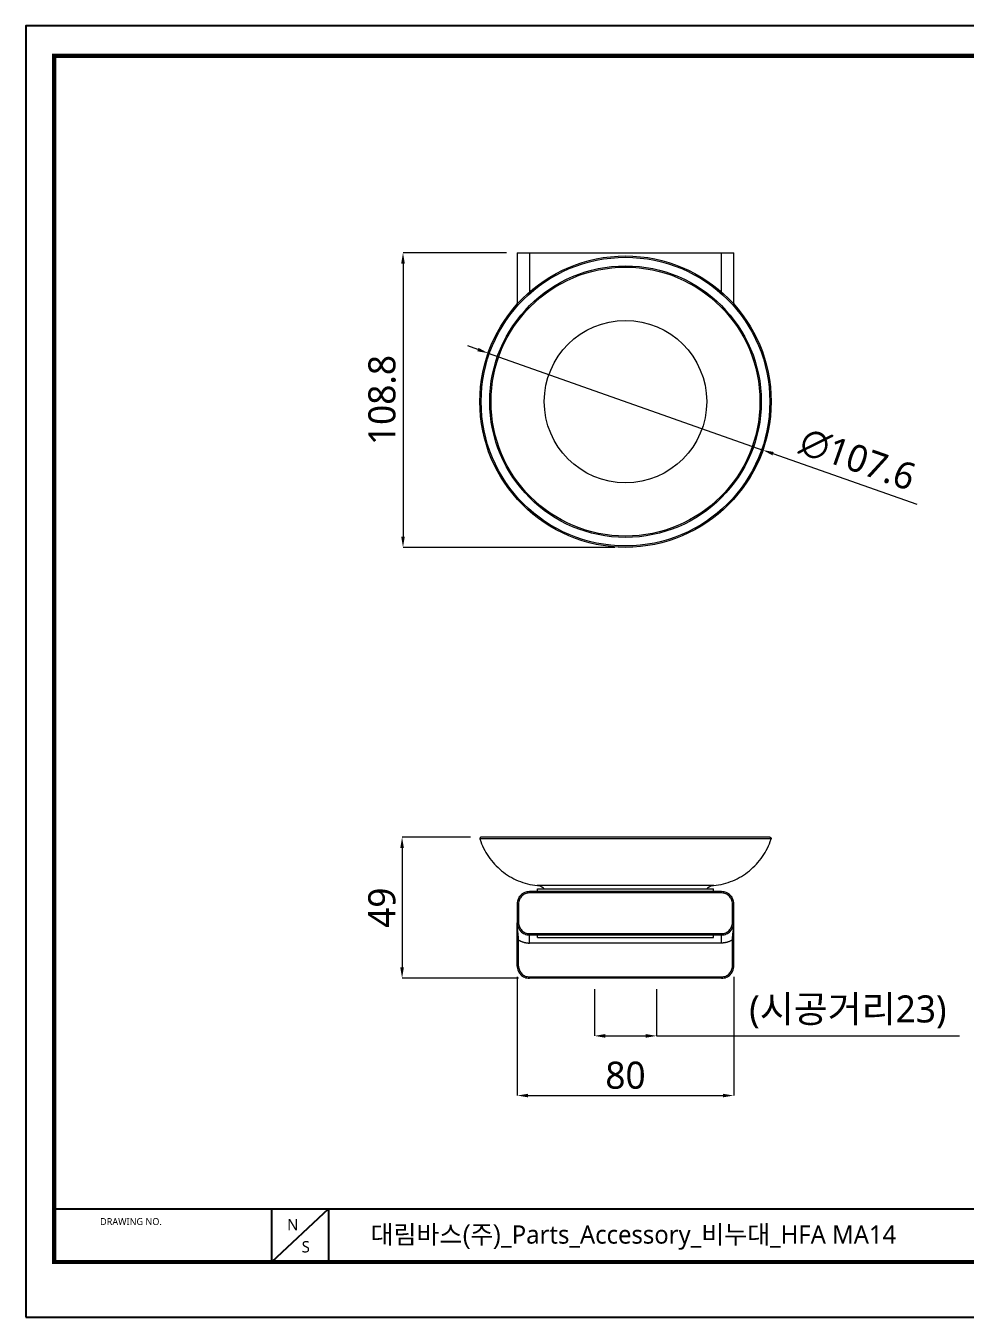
# Model space of a CAD drawing. Extents: x 16296680691 to 16296681342, y -37409617314 to -37409616837.
# Drawn here: x 16296680690.9 to 16296681037.9, y -37409617314.5 to -37409616837.5 of the extents above; entities that cross this region are included whole.
import ezdxf

# ---------------------------------------------------------------- set-up
doc = ezdxf.new("R2010")
doc.units = 0
doc.header["$LTSCALE"] = 10
doc.header["$MEASUREMENT"] = 0
doc.header["$PDMODE"] = 3
doc.header["$PDSIZE"] = -10
doc.layers.get('0').update_dxf_attribs({"linetype": 'CONTINUOUS'})
doc.layers.get('DEFPOINTS').update_dxf_attribs({"linetype": 'CONTINUOUS'})
doc.layers.add('02___PRT_ALL_AXES', color=7, linetype='CONTINUOUS')
doc.styles.add('Daelim Dimension', font='NanumGothic.ttf')
doc.dimstyles.new('DEFAULT', dxfattribs={"dimscale": 2, "dimtxt": 2, "dimasz": 2, "dimexe": 0, "dimexo": 2, "dimgap": 1, "dimtad": 1, "dimdec": 1, "dimzin": 9, "dimdsep": 46, "dimtxsty": 'Daelim Dimension', "dimcen": 0.5, "dimclrd": 252, "dimclre": 252, "dimclrt": 3, "dimadec": 1, "dimazin": 0, "dimtfac": 1, "dimtdec": 1, "dimtix": 1, "dimtmove": 0, "dimatfit": 3, "dimfxl": 0, "dimtolj": 1, "dimtzin": 1, "dimlwd": 9, "dimlwe": 9, "dimarcsym": 0})

# ---------------------------------------------------------------- blocks, each defined once
blk = doc.blocks.new('*D0')
at = {"color": 5, "lineweight": 9}
for p, q in [((16296680868.45334, -37409616921.30482), (16296680830.25338, -37409616921.30482)), ((16296680830.25338, -37409616925.30482), (16296680830.25338, -37409617026.12857)), ((16296680908.45329, -37409617030.12857), (16296680830.25338, -37409617030.12857))]:
    blk.add_line(p, q, dxfattribs=at)
at = {"color": 5}
for points in [[(16296680829.58671, -37409616925.30482), (16296680830.92004, -37409616925.30482), (16296680830.25338, -37409616921.30482)], [(16296680829.58671, -37409617026.12857), (16296680830.92004, -37409617026.12857), (16296680830.25338, -37409617030.12857)]]:
    blk.add_solid(points, dxfattribs=at)
at = {"layer": 'DEFPOINTS', "color": 0}
for p in [(16296680872.45334, -37409616921.30482), (16296680830.25338, -37409617030.12857), (16296680912.45329, -37409617030.12857)]:
    blk.add_point(p, dxfattribs=at)
at = {"color": 7, "insert": (16296680822.55236, -37409616975.71669), "char_height": 10, "attachment_point": 5, "rotation": 90, "style": 'Daelim Dimension'}
blk.add_mtext('\\A1;108.8', dxfattribs=at)
blk = doc.blocks.new('*D1')
at = {"color": 5, "lineweight": 9}
for p, q in [((16296680855.12959, -37409617137.19572), (16296680829.91459, -37409617137.19572)), ((16296680829.91459, -37409617141.19572), (16296680829.91459, -37409617185.29314)), ((16296680872.95327, -37409617189.29314), (16296680829.91459, -37409617189.29314))]:
    blk.add_line(p, q, dxfattribs=at)
at = {"color": 5}
for points in [[(16296680829.24792, -37409617141.19572), (16296680830.58125, -37409617141.19572), (16296680829.91459, -37409617137.19572)], [(16296680829.24792, -37409617185.29314), (16296680830.58125, -37409617185.29314), (16296680829.91459, -37409617189.29314)]]:
    blk.add_solid(points, dxfattribs=at)
at = {"layer": 'DEFPOINTS', "color": 0}
for p in [(16296680859.12959, -37409617137.19572), (16296680829.91459, -37409617189.29314), (16296680876.95327, -37409617189.29314)]:
    blk.add_point(p, dxfattribs=at)
at = {"color": 7, "insert": (16296680822.47108, -37409617163.24442), "char_height": 10, "attachment_point": 5, "rotation": 90, "style": 'Daelim Dimension'}
blk.add_mtext('\\A1;49', dxfattribs=at)
blk = doc.blocks.new('*D4')
at = {"color": 5, "lineweight": 9}
for p, q in [((16296680872.45, -37409617188.79), (16296680872.45, -37409617232.63)), ((16296680952.45, -37409617188.79), (16296680952.45, -37409617232.63)), ((16296680876.45, -37409617232.63), (16296680948.45, -37409617232.63))]:
    blk.add_line(p, q, dxfattribs=at)
at = {"color": 5}
for points in [[(16296680876.45, -37409617231.96), (16296680876.45, -37409617233.29), (16296680872.45, -37409617232.63)], [(16296680948.45, -37409617231.96), (16296680948.45, -37409617233.29), (16296680952.45, -37409617232.63)]]:
    blk.add_solid(points, dxfattribs=at)
at = {"layer": 'DEFPOINTS', "color": 0}
for p in [(16296680872.45, -37409617184.79), (16296680952.45, -37409617184.79), (16296680952.45, -37409617232.63)]:
    blk.add_point(p, dxfattribs=at)
at = {"color": 7, "insert": (16296680912.45, -37409617225.18), "char_height": 10, "attachment_point": 5, "style": 'Daelim Dimension'}
blk.add_mtext('\\A1;80', dxfattribs=at)
blk = doc.blocks.new('*D5')
at = {"color": 5, "lineweight": 9}
for p, q in [((16296680857.91996, -37409616957.077179), (16296680854.147579, -37409616955.747093)), ((16296680861.692341, -37409616958.407257), (16296680963.21423, -37409616994.202347)), ((16296681020.16157, -37409617014.281113), (16296680966.98661, -37409616995.532433))]:
    blk.add_line(p, q, dxfattribs=at)
at = {"color": 5}
for points in [[(16296680858.14164, -37409616956.448441), (16296680857.698271, -37409616957.70591), (16296680861.692341, -37409616958.407257)], [(16296680967.20829, -37409616994.903702), (16296680966.764931, -37409616996.161163), (16296680963.21423, -37409616994.202347)]]:
    blk.add_solid(points, dxfattribs=at)
at = {"layer": 'DEFPOINTS', "color": 0}
for p in [(16296680861.692341, -37409616958.407257), (16296680963.21423, -37409616994.202347)]:
    blk.add_point(p, dxfattribs=at)
at = {"color": 7, "insert": (16296680998.249371, -37409616997.661423), "char_height": 10, "attachment_point": 5, "rotation": 340.57812064, "style": 'Daelim Dimension'}
blk.add_mtext('\\A1;∅107.6', dxfattribs=at)
blk = doc.blocks.new('*D6')
at = {"color": 5, "lineweight": 9}
for p, q in [((16296680900.953291, -37409617193.293121), (16296680900.953291, -37409617210.596367)), ((16296680923.953291, -37409617193.293121), (16296680923.953291, -37409617210.596367)), ((16296680904.953291, -37409617210.596367), (16296680919.953291, -37409617210.596367)), ((16296680923.953291, -37409617210.596367), (16296681035.832291, -37409617210.596367))]:
    blk.add_line(p, q, dxfattribs=at)
at = {"color": 5}
for points in [[(16296680904.953291, -37409617209.92971), (16296680904.953291, -37409617211.263039), (16296680900.953291, -37409617210.596367)], [(16296680919.953291, -37409617209.92971), (16296680919.953291, -37409617211.263039), (16296680923.953291, -37409617210.596367)]]:
    blk.add_solid(points, dxfattribs=at)
at = {"layer": 'DEFPOINTS', "color": 0}
for p in [(16296680900.953291, -37409617189.293121), (16296680923.953291, -37409617189.293121), (16296680923.953291, -37409617210.596367)]:
    blk.add_point(p, dxfattribs=at)
at = {"color": 7, "insert": (16296680994.611971, -37409617201.736572), "char_height": 10, "attachment_point": 5, "style": 'Daelim Dimension'}
blk.add_mtext('\\A1;(시공거리23)', dxfattribs=at)

msp = doc.modelspace()

# ---------------------------------------------------------------- linework, layer by layer
at = {"color": 5}
msp.add_line((16296680701.36825, -37409617274.523277), (16296681225.555531, -37409617274.523277), dxfattribs=at)
at = {"color": 5, "ltscale": 40}
for p, q in [((16296680781.718941, -37409617274.523277), (16296680781.718941, -37409617294.139618)), ((16296680781.718941, -37409617274.523277), (16296680781.718941, -37409617294.139618)), ((16296680802.713289, -37409617274.523277), (16296680781.718941, -37409617294.139618)), ((16296680802.713289, -37409617274.523277), (16296680781.718941, -37409617294.139618)), ((16296680802.713289, -37409617274.523277), (16296680802.713289, -37409617294.139618)), ((16296680802.713289, -37409617274.523277), (16296680802.713289, -37409617294.139618))]:
    msp.add_line(p, q, dxfattribs=at)
at = {"ltscale": 0.5}
msp.add_lwpolyline([(16296680690.900061, -37409617314.490173), (16296681341.900061, -37409617314.490173), (16296681341.900061, -37409616837.490173), (16296680690.900061, -37409616837.490173)], close=True, dxfattribs=at)
at = {"color": 5, "linetype": 'ByBlock', "lineweight": 200, "const_width": 1.5}
msp.add_lwpolyline([(16296680701.36825, -37409617294.065437), (16296681331.36825, -37409617294.065437), (16296681331.36825, -37409616848.565437), (16296680701.36825, -37409616848.565437)], close=True, dxfattribs=at)
at = {"color": 7, "lineweight": 5}
for points in [[(16296680872.453329, -37409616921.30481), (16296680872.453329, -37409616940.29837)], [(16296680872.453329, -37409616921.30481), (16296680952.453449, -37409616921.30481)], [(16296680876.953329, -37409616921.30481), (16296680876.953329, -37409616935.864304)], [(16296680947.95331, -37409616935.864273), (16296680947.95331, -37409616921.304779)], [(16296680952.45335, -37409616940.298233), (16296680952.45335, -37409616921.304672)], [(16296680958.22327, -37409617004.580833), (16296680959.17852, -37409617002.972687), (16296680960.075439, -37409617001.335838), (16296680960.913601, -37409616999.67189), (16296680961.692511, -37409616997.982437), (16296680962.411751, -37409616996.269112), (16296680963.070829, -37409616994.533501), (16296680963.66931, -37409616992.777206), (16296680964.206739, -37409616991.001839), (16296680964.68265, -37409616989.209007), (16296680965.096581, -37409616987.400307), (16296680965.44809, -37409616985.577362), (16296680965.73671, -37409616983.741768), (16296680965.96199, -37409616981.895126), (16296680966.12347, -37409616980.03904), (16296680966.22069, -37409616978.175133), (16296680966.253201, -37409616976.304993)], [(16296680858.72558, -37409617137.401382), (16296680858.667709, -37409617137.504356), (16296680858.635889, -37409617137.61644), (16296680858.63093, -37409617137.732819), (16296680858.65362, -37409617137.848701)], [(16296680966.25313, -37409617137.848778), (16296680858.65344, -37409617137.848778)], [(16296680858.653549, -37409617137.848778), (16296680858.95335, -37409617138.725388), (16296680859.283449, -37409617139.585716), (16296680859.64316, -37409617140.429222), (16296680860.03179, -37409617141.255333), (16296680860.44866, -37409617142.063477), (16296680860.89308, -37409617142.853127), (16296680861.364349, -37409617143.623703), (16296680861.861811, -37409617144.374657), (16296680862.38475, -37409617145.105431), (16296680862.932489, -37409617145.815468), (16296680863.504339, -37409617146.504204), (16296680864.09963, -37409617147.171097), (16296680864.717649, -37409617147.815567), (16296680865.357731, -37409617148.437088), (16296680866.019171, -37409617149.035072), (16296680866.70129, -37409617149.608971), (16296680867.4034, -37409617150.158241), (16296680868.124821, -37409617150.682297), (16296680868.864861, -37409617151.180618), (16296680869.622829, -37409617151.652634), (16296680870.39805, -37409617152.097763), (16296680871.189819, -37409617152.515457), (16296680871.997471, -37409617152.90519), (16296680872.820299, -37409617153.266373), (16296680873.657619, -37409617153.598457), (16296680874.50876, -37409617153.900887), (16296680875.37302, -37409617154.173111), (16296680876.24972, -37409617154.414558), (16296680877.138161, -37409617154.62468), (16296680878.03767, -37409617154.802917), (16296680878.947559, -37409617154.948723), (16296680879.86713, -37409617155.061508)], [(16296680859.129511, -37409617137.195709), (16296680859.01218, -37409617137.209641), (16296680858.902809, -37409617137.249992), (16296680858.805811, -37409617137.314629), (16296680858.72558, -37409617137.401382)], [(16296680965.77713, -37409617137.195709), (16296680859.129589, -37409617137.195709)], [(16296680945.039551, -37409617155.061577), (16296680945.95912, -37409617154.948776), (16296680946.869011, -37409617154.802994), (16296680947.768511, -37409617154.624748), (16296680948.65696, -37409617154.414627), (16296680949.533661, -37409617154.17318), (16296680950.397921, -37409617153.900963), (16296680951.24905, -37409617153.598534), (16296680952.08638, -37409617153.266449), (16296680952.90921, -37409617152.905273), (16296680953.71686, -37409617152.515533), (16296680954.508631, -37409617152.097832), (16296680955.28384, -37409617151.652687), (16296680956.041809, -37409617151.180687), (16296680956.781851, -37409617150.682381), (16296680957.503269, -37409617150.15831), (16296680958.205391, -37409617149.609047), (16296680958.88751, -37409617149.035141), (16296680959.54895, -37409617148.437157), (16296680960.18903, -37409617147.815643), (16296680960.807051, -37409617147.171173), (16296680961.40233, -37409617146.50428), (16296680961.97419, -37409617145.815536), (16296680962.521931, -37409617145.105499), (16296680963.04487, -37409617144.374733), (16296680963.54232, -37409617143.623772), (16296680964.013599, -37409617142.853203), (16296680964.458019, -37409617142.063553), (16296680964.874889, -37409617141.255386), (16296680965.263519, -37409617140.429291), (16296680965.62323, -37409617139.585793), (16296680965.953329, -37409617138.725456), (16296680966.25313, -37409617137.848846)], [(16296680965.777269, -37409617137.195534), (16296680965.89456, -37409617137.209511), (16296680966.003839, -37409617137.249947), (16296680966.100821, -37409617137.314598), (16296680966.1812, -37409617137.401207)], [(16296680966.1812, -37409617137.401207), (16296680966.23908, -37409617137.504204), (16296680966.270901, -37409617137.61631), (16296680966.27586, -37409617137.732803), (16296680966.25317, -37409617137.848877)], [(16296680945.039551, -37409617155.061577), (16296680879.867029, -37409617155.061577)], [(16296680882.359119, -37409617156.291222), (16296680882.102461, -37409617156.043007), (16296680881.82637, -37409617155.819962), (16296680881.53274, -37409617155.622993), (16296680881.22344, -37409617155.453018), (16296680880.900351, -37409617155.310959), (16296680880.56534, -37409617155.197731), (16296680880.220301, -37409617155.11425), (16296680879.8671, -37409617155.06144)], [(16296680945.039551, -37409617155.061577), (16296680944.686359, -37409617155.114288), (16296680944.341351, -37409617155.197723), (16296680944.00639, -37409617155.310944), (16296680943.68334, -37409617155.453033), (16296680943.37406, -37409617155.623039), (16296680943.08042, -37409617155.820053), (16296680942.804291, -37409617156.043137), (16296680942.54752, -37409617156.291359)], [(16296680876.953329, -37409617157.293137), (16296680876.493219, -37409617157.316383), (16296680876.04641, -37409617157.384567), (16296680875.61515, -37409617157.495453), (16296680875.2017, -37409617157.646767), (16296680874.80834, -37409617157.836273), (16296680874.437309, -37409617158.061684), (16296680874.090879, -37409617158.320717), (16296680873.77132, -37409617158.611168), (16296680873.480881, -37409617158.930733), (16296680873.221821, -37409617159.277161), (16296680872.99642, -37409617159.648193), (16296680872.806931, -37409617160.04155), (16296680872.655609, -37409617160.455002), (16296680872.54472, -37409617160.886261), (16296680872.47653, -37409617161.333069), (16296680872.453291, -37409617161.793167)], [(16296680876.953329, -37409617157.793137), (16296680876.544359, -37409617157.813789), (16296680876.1472, -37409617157.874397), (16296680875.763849, -37409617157.972954), (16296680875.396351, -37409617158.107452), (16296680875.04668, -37409617158.275887), (16296680874.71686, -37409617158.476242), (16296680874.40892, -37409617158.706497), (16296680874.12484, -37409617158.964668), (16296680873.866659, -37409617159.248734), (16296680873.636379, -37409617159.556664), (16296680873.436001, -37409617159.886467), (16296680873.26755, -37409617160.236153), (16296680873.13303, -37409617160.603683), (16296680873.03446, -37409617160.987053), (16296680872.973829, -37409617161.384247), (16296680872.95318, -37409617161.793282)], [(16296680947.95331, -37409617157.293137), (16296680876.95326, -37409617157.293137)], [(16296680947.95331, -37409617157.793137), (16296680876.95326, -37409617157.793137)], [(16296680876.953329, -37409617157.793137), (16296680876.953329, -37409617157.293251)], [(16296680951.95332, -37409617161.793137), (16296680951.932671, -37409617161.384171), (16296680951.872061, -37409617160.987007), (16296680951.7735, -37409617160.603668), (16296680951.639, -37409617160.23616), (16296680951.47057, -37409617159.88649), (16296680951.27022, -37409617159.556679), (16296680951.039961, -37409617159.248734), (16296680950.78179, -37409617158.964661), (16296680950.49773, -37409617158.706467), (16296680950.189791, -37409617158.476189), (16296680949.85998, -37409617158.275818), (16296680949.510309, -37409617158.107361), (16296680949.14278, -37409617157.972847), (16296680948.759411, -37409617157.874268), (16296680948.3622, -37409617157.813652), (16296680947.953171, -37409617157.792992)], [(16296680952.45335, -37409617161.793137), (16296680952.430111, -37409617161.333038), (16296680952.361919, -37409617160.886223), (16296680952.25104, -37409617160.454964), (16296680952.09972, -37409617160.041519), (16296680951.910219, -37409617159.648148), (16296680951.68482, -37409617159.277122), (16296680951.42576, -37409617158.930687), (16296680951.135321, -37409617158.61113), (16296680950.81576, -37409617158.320686), (16296680950.46933, -37409617158.061638), (16296680950.098301, -37409617157.836243), (16296680949.704941, -37409617157.646744), (16296680949.291491, -37409617157.495422), (16296680948.860229, -37409617157.384537), (16296680948.41342, -37409617157.316353), (16296680947.95331, -37409617157.293114)], [(16296680947.95331, -37409617157.793137), (16296680947.95331, -37409617157.293251)], [(16296680872.453329, -37409617161.793137), (16296680872.453329, -37409617168.793312)], [(16296680872.95332, -37409617161.793137), (16296680872.45344, -37409617161.793137)], [(16296680872.95332, -37409617161.793137), (16296680872.95332, -37409617168.793312)], [(16296680951.95332, -37409617168.793137), (16296680951.95332, -37409617161.792969)], [(16296680951.95332, -37409617161.793137), (16296680952.453211, -37409617161.793137)], [(16296680952.45335, -37409617168.793137), (16296680952.45335, -37409617161.792969)], [(16296680872.453329, -37409617168.793137), (16296680872.476561, -37409617169.253242), (16296680872.54475, -37409617169.700058), (16296680872.65564, -37409617170.131317), (16296680872.806959, -37409617170.544762), (16296680872.99646, -37409617170.938133), (16296680873.221861, -37409617171.309158), (16296680873.480909, -37409617171.655579), (16296680873.771351, -37409617171.975151), (16296680874.090919, -37409617172.265587), (16296680874.43734, -37409617172.524643), (16296680874.808371, -37409617172.750053), (16296680875.20174, -37409617172.939537), (16296680875.615179, -37409617173.090858), (16296680876.04644, -37409617173.201736), (16296680876.493259, -37409617173.269943), (16296680876.95336, -37409617173.293167)], [(16296680872.453329, -37409617184.793121), (16296680872.453329, -37409617168.806999)], [(16296680872.95332, -37409617168.793137), (16296680872.45344, -37409617168.793137)], [(16296680872.95332, -37409617175.137421), (16296680872.941681, -37409617174.80722), (16296680872.924749, -37409617174.468552), (16296680872.909229, -37409617174.218437), (16296680872.88735, -37409617173.922096), (16296680872.85984, -37409617173.607773), (16296680872.828791, -37409617173.309677), (16296680872.793159, -37409617173.012291), (16296680872.74765, -37409617172.673264), (16296680872.711321, -37409617172.417847), (16296680872.691561, -37409617172.282043), (16296680872.62841, -37409617171.852013), (16296680872.58573, -37409617171.539787), (16296680872.57691, -37409617171.472763), (16296680872.543751, -37409617171.190536), (16296680872.516939, -37409617170.925957), (16296680872.49612, -37409617170.675484), (16296680872.4806, -37409617170.42466), (16296680872.46825, -37409617170.155144), (16296680872.46014, -37409617169.860207), (16296680872.4552, -37409617169.525787), (16296680872.453791, -37409617169.177238), (16296680872.45344, -37409617168.807533)], [(16296680872.95332, -37409617168.793137), (16296680872.97397, -37409617169.202103), (16296680873.03458, -37409617169.599274), (16296680873.133141, -37409617169.982613), (16296680873.267639, -37409617170.350121), (16296680873.436069, -37409617170.699791), (16296680873.636431, -37409617171.029602), (16296680873.86669, -37409617171.337547), (16296680874.124849, -37409617171.62162), (16296680874.408911, -37409617171.879807), (16296680874.71685, -37409617172.110077), (16296680875.046659, -37409617172.310463), (16296680875.396339, -37409617172.478912), (16296680875.763861, -37409617172.613426), (16296680876.14724, -37409617172.712013), (16296680876.544439, -37409617172.772629), (16296680876.95347, -37409617172.793282)], [(16296680947.95331, -37409617172.793137), (16296680948.36228, -37409617172.772491), (16296680948.759451, -37409617172.711884), (16296680949.14279, -37409617172.613319), (16296680949.5103, -37409617172.478821), (16296680949.85997, -37409617172.310387), (16296680950.189779, -37409617172.110039), (16296680950.49773, -37409617171.879784), (16296680950.781799, -37409617171.621613), (16296680951.03998, -37409617171.337547), (16296680951.270269, -37409617171.029617), (16296680951.47064, -37409617170.699799), (16296680951.63909, -37409617170.350128), (16296680951.773609, -37409617169.982597), (16296680951.87219, -37409617169.599228), (16296680951.93281, -37409617169.202026), (16296680951.953461, -37409617168.792992)], [(16296680947.95331, -37409617173.293137), (16296680948.41342, -37409617173.269897), (16296680948.860229, -37409617173.201714), (16296680949.291491, -37409617173.09082), (16296680949.704941, -37409617172.939499), (16296680950.098301, -37409617172.750008), (16296680950.46933, -37409617172.524597), (16296680950.81576, -37409617172.265549), (16296680951.135321, -37409617171.975113), (16296680951.42576, -37409617171.655548), (16296680951.68482, -37409617171.30912), (16296680951.910219, -37409617170.938103), (16296680952.09972, -37409617170.544724), (16296680952.25104, -37409617170.131279), (16296680952.361919, -37409617169.70002), (16296680952.430111, -37409617169.253197), (16296680952.45335, -37409617168.793098)], [(16296680951.95332, -37409617168.793137), (16296680952.453211, -37409617168.793137)], [(16296680951.95332, -37409617175.137421), (16296680951.96496, -37409617174.80722), (16296680951.98189, -37409617174.468552), (16296680951.997419, -37409617174.218437), (16296680952.019291, -37409617173.922096), (16296680952.04681, -37409617173.607773), (16296680952.07785, -37409617173.309677), (16296680952.11348, -37409617173.012291), (16296680952.158991, -37409617172.673264), (16296680952.19533, -37409617172.417847), (16296680952.21508, -37409617172.282043), (16296680952.278231, -37409617171.852013), (16296680952.320921, -37409617171.539787), (16296680952.329729, -37409617171.472763), (16296680952.36289, -37409617171.190536), (16296680952.389709, -37409617170.925957), (16296680952.410521, -37409617170.675484), (16296680952.426041, -37409617170.42466), (16296680952.438391, -37409617170.155144), (16296680952.446501, -37409617169.860207), (16296680952.451441, -37409617169.525787), (16296680952.45285, -37409617169.177238), (16296680952.453211, -37409617168.807533)], [(16296680952.45335, -37409617184.793121), (16296680952.45335, -37409617168.806999)], [(16296680872.453329, -37409617175.137421), (16296680872.95322, -37409617175.137421)], [(16296680872.95332, -37409617184.793121), (16296680872.95332, -37409617175.137253)], [(16296680872.95332, -37409617175.137421), (16296680873.087379, -37409617175.219971), (16296680873.2232, -37409617175.299698), (16296680873.36113, -37409617175.376602), (16296680873.50083, -37409617175.451042), (16296680873.641939, -37409617175.522301), (16296680873.69239, -37409617175.546997), (16296680873.835621, -37409617175.61438), (16296680873.980261, -37409617175.678581), (16296680874.12631, -37409617175.739967), (16296680874.273769, -37409617175.797821), (16296680874.42194, -37409617175.852852), (16296680874.57081, -37409617175.904709), (16296680874.720739, -37409617175.953041), (16296680874.87138, -37409617175.99855), (16296680875.023069, -37409617176.040527), (16296680875.175819, -37409617176.079338), (16296680875.32963, -37409617176.115318), (16296680875.48415, -37409617176.147774), (16296680875.639721, -37409617176.177063), (16296680875.796009, -37409617176.203163), (16296680875.952641, -37409617176.225739), (16296680876.10998, -37409617176.245499), (16296680876.165371, -37409617176.251503), (16296680876.323059, -37409617176.266312), (16296680876.480749, -37409617176.278313), (16296680876.638439, -37409617176.286423), (16296680876.796129, -37409617176.291359), (16296680876.95347, -37409617176.293121)], [(16296680876.953329, -37409617172.793137), (16296680947.953381, -37409617172.793137)], [(16296680876.953329, -37409617176.293121), (16296680876.953329, -37409617172.793213)], [(16296680876.953329, -37409617173.293137), (16296680947.953381, -37409617173.293137)], [(16296680951.95332, -37409617175.137421), (16296680951.81926, -37409617175.219971), (16296680951.683439, -37409617175.299698), (16296680951.545509, -37409617175.376602), (16296680951.405809, -37409617175.451042), (16296680951.2647, -37409617175.522301), (16296680951.214251, -37409617175.546997), (16296680951.07102, -37409617175.61438), (16296680950.92638, -37409617175.678581), (16296680950.780331, -37409617175.739967), (16296680950.63287, -37409617175.797821), (16296680950.484711, -37409617175.852852), (16296680950.335831, -37409617175.904709), (16296680950.1859, -37409617175.953041), (16296680950.035271, -37409617175.99855), (16296680949.88357, -37409617176.040527), (16296680949.73082, -37409617176.079338), (16296680949.577009, -37409617176.115318), (16296680949.422489, -37409617176.147774), (16296680949.26692, -37409617176.177063), (16296680949.11064, -37409617176.203163), (16296680948.954, -37409617176.225739), (16296680948.796671, -37409617176.245499), (16296680948.74128, -37409617176.251503), (16296680948.58359, -37409617176.266312), (16296680948.42589, -37409617176.278313), (16296680948.2682, -37409617176.286423), (16296680948.11051, -37409617176.291359), (16296680947.953171, -37409617176.293121)], [(16296680947.95331, -37409617176.293121), (16296680947.95331, -37409617172.793213)], [(16296680951.95332, -37409617184.793121), (16296680951.95332, -37409617175.137253)], [(16296680952.45335, -37409617175.137421), (16296680951.953461, -37409617175.137421)], [(16296680947.95331, -37409617176.293121), (16296680876.95326, -37409617176.293121)], [(16296680872.453329, -37409617184.793121), (16296680872.95322, -37409617184.793121)], [(16296680872.453329, -37409617184.793121), (16296680872.476561, -37409617185.253227), (16296680872.54475, -37409617185.700043), (16296680872.65564, -37409617186.131302), (16296680872.806959, -37409617186.544746), (16296680872.99646, -37409617186.938118), (16296680873.221861, -37409617187.309143), (16296680873.480909, -37409617187.655571), (16296680873.771351, -37409617187.975143), (16296680874.090919, -37409617188.265572), (16296680874.43734, -37409617188.524628), (16296680874.808371, -37409617188.750031), (16296680875.20174, -37409617188.939529), (16296680875.615179, -37409617189.090851), (16296680876.04644, -37409617189.201736), (16296680876.493259, -37409617189.269928), (16296680876.95336, -37409617189.293159)], [(16296680872.95332, -37409617184.793121), (16296680872.97397, -37409617185.202103), (16296680873.03458, -37409617185.599258), (16296680873.133141, -37409617185.982597), (16296680873.267639, -37409617186.350113), (16296680873.436069, -37409617186.699783), (16296680873.636431, -37409617187.029587), (16296680873.86669, -37409617187.33754), (16296680874.124849, -37409617187.621597), (16296680874.408911, -37409617187.879791), (16296680874.71685, -37409617188.110077), (16296680875.046659, -37409617188.310448), (16296680875.396339, -37409617188.478897), (16296680875.763861, -37409617188.613419), (16296680876.14724, -37409617188.711998), (16296680876.544439, -37409617188.772621), (16296680876.95347, -37409617188.793266)], [(16296680947.95331, -37409617188.793129), (16296680948.36228, -37409617188.772476), (16296680948.759451, -37409617188.711868), (16296680949.14279, -37409617188.613312), (16296680949.5103, -37409617188.478813), (16296680949.85997, -37409617188.310379), (16296680950.189779, -37409617188.110031), (16296680950.49773, -37409617187.879768), (16296680950.781799, -37409617187.621597), (16296680951.03998, -37409617187.33754), (16296680951.270269, -37409617187.029602), (16296680951.47064, -37409617186.699791), (16296680951.63909, -37409617186.350121), (16296680951.773609, -37409617185.98259), (16296680951.87219, -37409617185.59922), (16296680951.93281, -37409617185.202011), (16296680951.953461, -37409617184.792976)], [(16296680947.95331, -37409617189.293121), (16296680948.41342, -37409617189.26989), (16296680948.860229, -37409617189.201698), (16296680949.291491, -37409617189.090813), (16296680949.704941, -37409617188.939491), (16296680950.098301, -37409617188.75), (16296680950.46933, -37409617188.52459), (16296680950.81576, -37409617188.265541), (16296680951.135321, -37409617187.975098), (16296680951.42576, -37409617187.655533), (16296680951.68482, -37409617187.309113), (16296680951.910219, -37409617186.93808), (16296680952.09972, -37409617186.544724), (16296680952.25104, -37409617186.131271), (16296680952.361919, -37409617185.699997), (16296680952.430111, -37409617185.253197), (16296680952.45335, -37409617184.793091)], [(16296680952.45335, -37409617184.793121), (16296680951.953461, -37409617184.793121)], [(16296680947.95331, -37409617189.293121), (16296680876.95326, -37409617189.293121)], [(16296680876.953329, -37409617188.793129), (16296680947.953381, -37409617188.793129)], [(16296680876.953329, -37409617189.293121), (16296680876.953329, -37409617188.793243)], [(16296680947.95331, -37409617189.293121), (16296680947.95331, -37409617188.793243)]]:
    msp.add_lwpolyline(points, dxfattribs=at)
for centre, radius in [((16296680912.453291, -37409616976.30481), 53.823747), ((16296680912.45336, -37409616976.30481), 53.323772), ((16296680912.453291, -37409616976.30481), 50.149478), ((16296680912.45336, -37409616976.30481), 49.680901), ((16296680912.453291, -37409616976.30481), 29.999958)]:
    msp.add_circle(centre, radius, dxfattribs=at)
at = {"layer": '02___PRT_ALL_AXES', "color": 7, "lineweight": 5}
for points in [[(16296680879.95332, -37409617157.293137), (16296680879.95332, -37409617156.293022)], [(16296680879.95332, -37409617156.293129), (16296680944.953329, -37409617156.293129)], [(16296680944.953329, -37409617157.293137), (16296680944.953329, -37409617156.293022)], [(16296680879.95332, -37409617174.293114), (16296680879.95332, -37409617173.292992)], [(16296680879.95332, -37409617174.293114), (16296680944.953329, -37409617174.293114)], [(16296680944.953329, -37409617174.293114), (16296680944.953329, -37409617173.292992)]]:
    msp.add_lwpolyline(points, dxfattribs=at)

# ---------------------------------------------------------------- texts
at = {"color": 5, "ltscale": 40, "style": 'Daelim Dimension'}
msp.add_text('DRAWING NO.', height=2.56901127, dxfattribs=at).set_placement((16296680718.34115, -37409617280.457962))
at = {"char_height": 4.204124, "width": 5.86731056, "attachment_point": 1, "style": 'Daelim Dimension'}
for s, insert in [('N', (16296680787.429131, -37409617278.200989)), ('S', (16296680792.83527, -37409617286.37851))]:
    msp.add_mtext(s, dxfattribs=dict(at, insert=insert))
at = {"color": 2, "insert": (16296680818.240511, -37409617280.569397), "char_height": 6.75662715, "width": 323.90907206, "attachment_point": 1, "style": 'Daelim Dimension'}
msp.add_mtext('{\\fGulim|b0|i0|c129|p50;대림바스(주)}_Parts_Accessory_{\\fGulim|b0|i0|c129|p50;비누대}_HFA MA14', dxfattribs=at)

# ---------------------------------------------------------------- dimensions: what is measured, and where the dimension line sits
at = {"color": 7}
dim = msp.add_linear_dim(base=(16296680830.25338, -37409617030.128571), p1=(16296680872.453329, -37409616921.30481), p2=(16296680912.453291, -37409617030.128563), angle=90, dimstyle='DEFAULT', override={"dimtxt": 5, "dimclrd": 5, "dimclre": 5, "dimclrt": 7}, dxfattribs=at)
dim.commit()
dim.dimension.update_dxf_attribs({"geometry": '*D0', "text_midpoint": (16296680822.552361, -37409616975.71669)})
dim = msp.add_diameter_dim_2p(p1=(16296680861.692341, -37409616958.407257), p2=(16296680963.21423, -37409616994.202347), dimstyle='DEFAULT', override={"dimtxt": 5, "dimclrd": 5, "dimclre": 5, "dimclrt": 7}, dxfattribs=at)
dim.commit()
dim.dimension.update_dxf_attribs({"geometry": '*D5', "text_midpoint": (16296680998.249371, -37409616997.661423)})
dim = msp.add_linear_dim(base=(16296680829.914591, -37409617189.293137), p1=(16296680859.129589, -37409617137.195709), p2=(16296680876.95326, -37409617189.293121), angle=90, text='49', dimstyle='DEFAULT', override={"dimtxt": 5, "dimclrd": 5, "dimclre": 5, "dimclrt": 7}, dxfattribs=at)
dim.commit()
dim.dimension.update_dxf_attribs({"geometry": '*D1', "text_midpoint": (16296680822.471081, -37409617163.244423)})
dim = msp.add_linear_dim(base=(16296680952.45335, -37409617232.627724), p1=(16296680872.453329, -37409617184.793121), p2=(16296680952.45335, -37409617184.793121), dimstyle='DEFAULT', override={"dimtxt": 5, "dimclrd": 5, "dimclre": 5, "dimclrt": 7}, dxfattribs=at)
dim.commit()
dim.dimension.update_dxf_attribs({"geometry": '*D4', "text_midpoint": (16296680912.453341, -37409617225.184227)})
dim = msp.add_linear_dim(base=(16296680923.953291, -37409617210.596367), p1=(16296680900.953291, -37409617189.293121), p2=(16296680923.953291, -37409617189.293121), text='(시공거리<>)', dimstyle='DEFAULT', override={"dimtxt": 5, "dimclrd": 5, "dimclre": 5, "dimclrt": 7}, dxfattribs=at)
dim.commit()
dim.dimension.update_dxf_attribs({"geometry": '*D6', "text_midpoint": (16296680994.611971, -37409617210.596367), "dimtype": 128})

doc.saveas('drawing.dxf')
